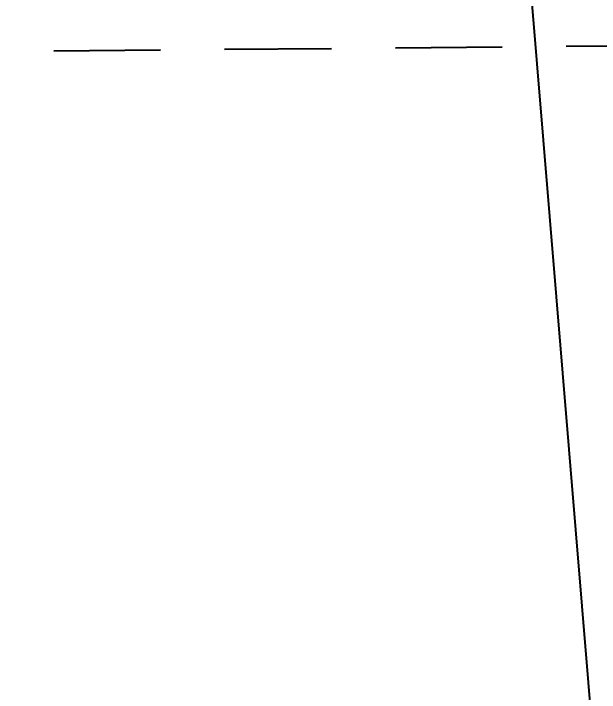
# Model space of a CAD drawing. Extents: x 538089 to 546766, y 6046620 to 6052605.
# Drawn here: x 544788.6 to 544925.8, y 6051130.5 to 6051289.5 of the extents above; entities that cross this region are included whole.
import ezdxf

# ---------------------------------------------------------------- set-up
doc = ezdxf.new("R2010")
doc.units = 0
doc.header["$LTSCALE"] = 5
doc.linetypes.add('foc-LSD', pattern=[8, 5, -3])
doc.layers.add('F-RW', color=190, linetype='Continuous')
doc.layers.add('L-SECTION-LSD', color=7, linetype='foc-LSD')
doc.layers.add('F-RW-T', color=190, linetype='Continuous', lineweight=9)
doc.styles.add('80CG', font='ARIALN.TTF', dxfattribs={"height": 10})
doc.dimstyles.new('Compass 5 000', dxfattribs={"dimscale": 5, "dimtxt": 9, "dimasz": 2, "dimexe": 0.2, "dimexo": 0.0625, "dimgap": 0.5, "dimtad": 0, "dimtih": 1, "dimtoh": 1, "dimzin": 0, "dimdsep": 46, "dimtxsty": '80CG', "dimcen": 0.1, "dimse1": 1, "dimse2": 1, "dimclrd": 256, "dimclrt": 256, "dimaunit": 1, "dimadec": 4, "dimazin": 0, "dimtfac": 0.06, "dimtofl": 0, "dimtmove": 0, "dimatfit": 1, "dimfxl": 0.2, "dimtolj": 1, "dimtzin": 0, "dimlwd": -1, "dimarcsym": 0})

# ---------------------------------------------------------------- blocks, each defined once
blk = doc.blocks.new('*D486')
at = {"layer": 'F-RW-T', "transparency": 16777216}
for p, q in [((544952.55, 6051108.51), (544962.52, 6051109.33)), ((544914.54, 6051105.36), (544904.58, 6051104.53))]:
    blk.add_line(p, q, dxfattribs=at)
for points in [[(544952.41, 6051110.17), (544952.69, 6051106.84), (544942.58, 6051107.68)], [(544914.41, 6051107.02), (544914.68, 6051103.69), (544924.51, 6051106.18)]]:
    blk.add_solid(points, dxfattribs=at)
at = {"layer": 'F-RW-T', "transparency": 16777216, "insert": (544865.49, 6051104.53), "char_height": 10, "attachment_point": 5, "style": '80CG'}
blk.add_mtext('\\A1;Paramount\\P18.00 P/L R/W\\PPLA 940101', dxfattribs=at)

msp = doc.modelspace()

# ---------------------------------------------------------------- linework, layer by layer
at = {"layer": 'F-RW'}
msp.add_lwpolyline([(545649.382, 6050653.136), (545622.563, 6050652.718), (545579.642, 6050642.72), (545549.551, 6050635.711), (545534.438, 6050632.19), (545080.077, 6050382.902), (544735.713, 6049921.24), (544534.061, 6049267.939), (544515.177, 6049267.758), (544719.54, 6049929.841), (544992.664, 6050295.793), (544855.371, 6051951.15), (544855.43, 6051977.172), (544857.226, 6052060.62), (544857.276, 6052062.95), (544857.432, 6052070.222), (544857.76, 6052085.419), (544856.737, 6052085.409), (544849.149, 6052085.324), (544731.114, 6052084.001), (544631.448, 6052082.885)], dxfattribs=at)
at = {"layer": 'L-SECTION-LSD'}
msp.add_line((545542.999, 6051287.206), (544739.055, 6051280.142), dxfattribs=at)

# ---------------------------------------------------------------- dimensions: what is measured, and where the dimension line sits
at = {"layer": 'F-RW-T'}
dim = msp.add_linear_dim(base=(544942.585, 6051107.679), p1=(544923.545, 6051117.809), p2=(544941.621, 6051119.307), angle=4.73822, text='Paramount\\P18.00 P/L R/W\\PPLA 940101', dimstyle='Compass 5 000', dxfattribs=at)
dim.commit()
dim.dimension.update_dxf_attribs({"geometry": '*D486', "text_midpoint": (544865.491, 6051104.529), "dimtype": 161})

doc.saveas('drawing.dxf')
